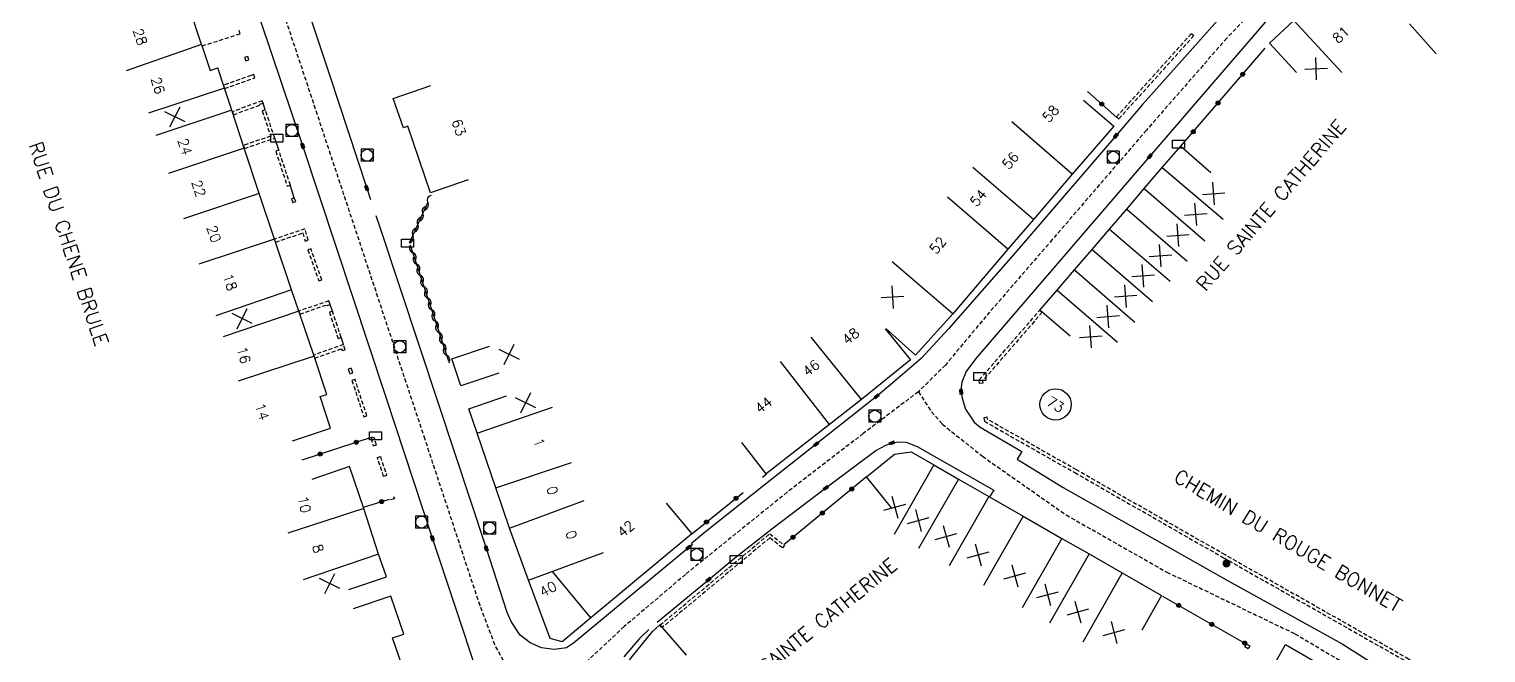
# Model space of a CAD drawing. Header units: millimetres. Extents: x 108000 to 119599, y 120002 to 124063.
# Drawn here: x 108648.7 to 108831.2, y 120509.1 to 120587.1 of the extents above; entities that cross this region are included whole.
import ezdxf
from ezdxf.enums import TextEntityAlignment as Align

# ---------------------------------------------------------------- set-up
doc = ezdxf.new("R2010")
doc.units = ezdxf.units.MM
doc.linetypes.add('DASHED', pattern=[0.75, 0.5, -0.25])
doc.layers.get('0').update_dxf_attribs({"linetype": 'CONTINUOUS'})
for name, color, linetype in [('W0001', 6, 'DASHED'), ('W0008', 7, 'CONTINUOUS'), ('W0100', 7, 'CONTINUOUS'), ('W0105', 7, 'CONTINUOUS'), ('W0112', 1, 'DASHED'), ('W0310', 3, 'CONTINUOUS'), ('W0322', 7, 'CONTINUOUS'), ('W0400', 7, 'CONTINUOUS'), ('W0420', 7, 'CONTINUOUS'), ('W0984', 7, 'CONTINUOUS'), ('W0989', 7, 'CONTINUOUS'), ('W0991', 7, 'CONTINUOUS'), ('W1102', 7, 'CONTINUOUS'), ('W1471', 7, 'CONTINUOUS'), ('W1473', 7, 'CONTINUOUS')]:
    doc.layers.add(name, color=color, linetype=linetype)
doc.styles.get("Standard").update_dxf_attribs({"font": 'romans.shx', "width": 0.85})

# ---------------------------------------------------------------- blocks, each defined once
blk = doc.blocks.new('t991o')
at = {"color": 0, "linetype": 'Continuous'}
for p, q in [((-1, 1), (1, -1)), ((-1, -1), (1, 1))]:
    blk.add_line(p, q, dxfattribs=at)
blk = doc.blocks.new('T420')
for p, q in [((0.75, 0.75), (-0.75, 0.75)), ((-0.75, 0.75), (-0.75, -0.75)), ((0.75, 0.75), (0.75, -0.75)), ((0.75, -0.75), (-0.75, -0.75))]:
    blk.add_line(p, q)
blk.add_ellipse((0, 0), major_axis=(-0.53, 0.53), ratio=1, start_param=3.926991, end_param=10.210176)
blk = doc.blocks.new('T400')
for p, q in [((-0.15, 0.3), (0.15, 0.3)), ((-0.15, -0.25), (-0.15, 0.3)), ((-0.15, 0.15), (0.15, 0.15)), ((-0.15, 0), (0.15, 0)), ((0.15, 0.3), (0.15, -0.25)), ((-0.15, -0.15), (0.15, -0.15)), ((-0.15, -0.25), (-0.15, -0.3)), ((-0.15, -0.3), (0.15, -0.3)), ((0.15, -0.3), (0.15, -0.25))]:
    blk.add_line(p, q)
blk = doc.blocks.new('T1471')
at = {"color": 0, "linetype": 'Continuous', "flags": 128}
blk.add_lwpolyline([(-0.75, -0.5), (-0.75, 0.5), (0.75, 0.5), (0.75, -0.5), (-0.75, -0.5)], dxfattribs=at)
blk = doc.blocks.new('t310o')
at = {"color": 0, "linetype": 'Continuous'}
for centre, start, end in [((-0.5, 0.38), 216.8699, 323.1304), ((0.5, -0.37), 36.8699, 143.1303)]:
    blk.add_arc(centre, 0.625, start, end, dxfattribs=at)
blk = doc.blocks.new('t322o')
at = {"color": 0, "linetype": 'Continuous'}
for radius in [0.25, 0.15]:
    blk.add_circle((0, 0), radius, dxfattribs=at)
blk = doc.blocks.new('T1473')
at = {"color": 0, "linetype": 'Continuous', "const_width": 0.5, "flags": 128}
blk.add_lwpolyline([(-0.25, 0, 1), (0.25, 0, 1)], format="xyb", close=True, dxfattribs=at)

msp = doc.modelspace()

# ---------------------------------------------------------------- linework, layer by layer
at = {"layer": 'W0001'}
for points in [[(108826.78, 120378.24), (108820.8, 120389.62), (108813.38, 120403.22), (108808.37, 120412.29), (108805.54, 120416.73), (108802.81, 120419.72), (108798.58, 120423.52), (108784.85, 120435.42), (108768.74, 120449.44), (108757.99, 120458.95), (108747.5, 120468.23), (108737.96, 120476.68), (108731.12, 120482.75), (108725.52, 120487.73), (108720.25, 120492.56), (108716.08, 120495.94), (108709.53, 120505.46), (108707.06, 120510.1), (108705.19, 120515.01), (108698.3, 120535.82), (108686.48, 120571.45), (108674.27, 120608.22), (108665.79, 120633.75), (108662.3, 120644.25)], [(108812.83, 120600.72), (108798.7, 120586.01), (108788.65, 120574.51), (108776.86, 120560.81), (108768.55, 120551.21), (108763.47, 120545.12), (108760.09, 120541.78), (108753.19, 120536.54), (108743.65, 120529.2), (108730.91, 120518.91), (108723.24, 120512.39), (108717.68, 120507.2), (108710.96, 120492.79), (108708.47, 120484.44), (108703.14, 120470.82)], [(108760.09, 120541.78), (108761.73, 120539.27), (108763.08, 120537.72), (108768.11, 120533.7), (108778.58, 120526.37), (108791.18, 120519.21), (108807.24, 120511.49), (108817.68, 120505.32), (108827.6, 120498.96), (108838.09, 120492.1), (108848.46, 120485.18), (108857.38, 120479.47), (108866.78, 120473.68), (108880.35, 120465.86), (108885.09, 120462.81), (108889.66, 120459.49), (108894.83, 120454.66), (108902.05, 120447.86), (108907.65, 120442.42), (108912.09, 120437.71)]]:
    msp.add_lwpolyline(points, dxfattribs=at)
at = {"layer": 'W0008'}
for points in [[(108664.61, 120646.76), (108670.59, 120628.78), (108679.67, 120601.44), (108686.32, 120581.45), (108691, 120567.25), (108691.48, 120565.85)], [(108701.1, 120471.68), (108705.98, 120483.91), (108707.71, 120488.5), (108708.35, 120490.89), (108708.44, 120493.36), (108707.95, 120496.25), (108707.44, 120498.13), (108707.27, 120498.73), (108707.13, 120499.15), (108707.25, 120499.19), (108706.35, 120502.03), (108703.08, 120511.92), (108699.23, 120523.45), (108693.37, 120541.19), (108682.98, 120572.54), (108677.79, 120588.04), (108673.26, 120601.78), (108666.79, 120621.24), (108660, 120641.74)], [(108798.6, 120589.41), (108794.11, 120584.4), (108788.15, 120577.71), (108784.83, 120573.8), (108772.19, 120559.15), (108763.87, 120549.64), (108760.43, 120545.95), (108756.63, 120542.67), (108754.86, 120541.2), (108747.28, 120535.21), (108740.93, 120530.23), (108733.23, 120524.07), (108731.69, 120522.8), (108731.79, 120522.65), (108731.29, 120522.26), (108716.88, 120510.32), (108716, 120509.73), (108714.46, 120509.53), (108712.9, 120509.74), (108711.45, 120510.37), (108710.2, 120511.33), (108709.08, 120513.03), (108708.6, 120514.15), (108705.98, 120522.15), (108700.02, 120540.2), (108692.72, 120562.2), (108692.18, 120563.8)], [(108805.35, 120590.14), (108789.05, 120571.23), (108767.3, 120545.94), (108766.08, 120544.32), (108765.52, 120542.99), (108765.42, 120542), (108765.43, 120541.76), (108765.56, 120540.99), (108766, 120539.58), (108767.09, 120537.95), (108767.82, 120537.33), (108773.02, 120534.31), (108772.44, 120533.33), (108778.22, 120529.8), (108798.89, 120518.13), (108813.16, 120510.21), (108824.14, 120503.26), (108845.95, 120489.11)], [(108727.39, 120512.93), (108733.79, 120518.25), (108737.1, 120521), (108741.88, 120524.75), (108748.51, 120529.74), (108752.29, 120532.57), (108754.74, 120534.42), (108755.99, 120535.09), (108756.77, 120535.36), (108757.55, 120535.5), (108758.55, 120535.46), (108759.95, 120534.93), (108769.53, 120529.44), (108769, 120528.62)], [(108726.31, 120512.03), (108725.17, 120510.88), (108723.19, 120508.62)], [(108804.89, 120508.08), (108806.06, 120510.15), (108815.18, 120504.89), (108829.65, 120495.59), (108840.46, 120488.4), (108853.41, 120479.88), (108864.62, 120472.84), (108882.95, 120462.16), (108886, 120460.21), (108889.02, 120457.88), (108899.03, 120448.5), (108906.12, 120441.74), (108909.48, 120437.79)]]:
    msp.add_lwpolyline(points, dxfattribs=at)
at = {"layer": 'W0100'}
for p, q in [((108804.05, 120585.38), (108807.11, 120588.22)), ((108824.91, 120584.08), (108821.59, 120587.82)), ((108807.45, 120581.71), (108804.05, 120585.38)), ((108670.31, 120585.23), (108671.38, 120581.98)), ((108671.38, 120581.98), (108672.35, 120582.29)), ((108685.16, 120541.16), (108685.98, 120541.43)), ((108686.45, 120537.21), (108685.16, 120541.16)), ((108681.7, 120535.65), (108686.45, 120537.21)), ((108694.02, 120516.21), (108689.29, 120514.6)), ((108695.64, 120511.46), (108694.02, 120516.21)), ((108694.24, 120510.99), (108695.64, 120511.46)), ((108696.18, 120505.29), (108694.24, 120510.99))]:
    msp.add_line(p, q, dxfattribs=at)
for points in [[(108670.31, 120585.23), (108668.71, 120590.02), (108669.65, 120590.36), (108668.76, 120592.89), (108666.47, 120599.89), (108664.32, 120606.46), (108662.2, 120612.94), (108659.18, 120621.86)], [(108685.98, 120541.43), (108684.41, 120546.22), (108682.48, 120551.87), (108681.58, 120554.51), (108679.46, 120560.88), (108677.54, 120566.6), (108675.66, 120572.25), (108674.1, 120576.99), (108673.17, 120579.78), (108672.35, 120582.29)], [(108703.72, 120568.28), (108698.99, 120566.66), (108696.15, 120574.99), (108695.59, 120574.8), (108694.31, 120578.46), (108699.02, 120580.11)], [(108780.77, 120578.27), (108784.55, 120575), (108779.36, 120568.99), (108774.49, 120563.31), (108771.28, 120559.6), (108764.39, 120551.53), (108759.74, 120546.35), (108756.02, 120549.68)], [(108779.08, 120548.72), (108775.29, 120551.98), (108777.45, 120554.49), (108779.63, 120557.02), (108781.83, 120559.58), (108784.01, 120562.12), (108786.19, 120564.64), (108788.38, 120567.19), (108790.62, 120569.83), (108792.96, 120572.51), (108796.73, 120569.23)], [(108755.94, 120549.66), (108759.08, 120545.77), (108752.96, 120540.81), (108748.97, 120537.69), (108741.04, 120531.5), (108737.97, 120535.44)], [(108707.53, 120544.12), (108702.79, 120542.51), (108701.65, 120545.89), (108706.38, 120547.49)], [(108728.51, 120527.83), (108731.7, 120523.98), (108719.05, 120513.49), (108715.49, 120510.49), (108713.96, 120510.91), (108711.27, 120518.18), (108708.86, 120524.72), (108707.17, 120529.75), (108704.82, 120536.59), (108703.77, 120539.64), (108708.5, 120541.26)], [(108756.73, 120527.23), (108753.57, 120531.11), (108757.1, 120533.97), (108759.17, 120534.24), (108762.02, 120532.62), (108765.12, 120530.82), (108768.89, 120528.68), (108773.2, 120526.21), (108778.07, 120523.43), (108781.46, 120521.49), (108785.61, 120519.13), (108790.54, 120516.29), (108788.05, 120511.96)], [(108688.74, 120517.01), (108693.47, 120518.62), (108692.49, 120521.47), (108690.62, 120527.18), (108688.85, 120532.4), (108684.12, 120530.79)], [(108753.57, 120473.74), (108750.21, 120470.04), (108746.41, 120473.48), (108742.9, 120476.65), (108739.1, 120480.08), (108735.45, 120483.37), (108732.22, 120486.28), (108728.78, 120489.39), (108724.77, 120492.94), (108726.35, 120494.89), (108718.42, 120501.06), (108724.28, 120508.68), (108726.79, 120511.78), (108727.72, 120512.6), (108731, 120508.82)]]:
    msp.add_lwpolyline(points, dxfattribs=at)
at = {"layer": 'W0105'}
for p, q in [((108678.29, 120577.04), (108678.01, 120577.87)), ((108679.98, 120572.03), (108679.48, 120573.51)), ((108681.93, 120566.04), (108681.41, 120567.66)), ((108686.7, 120551.85), (108686.42, 120552.7)), ((108688.1, 120547.68), (108687.81, 120548.59))]:
    msp.add_line(p, q, dxfattribs=at)
at = {"layer": 'W0112'}
for p, q in [((108794.57, 120586.34), (108785.17, 120575.89)), ((108676.09, 120583.71), (108675.71, 120583.59)), ((108676.23, 120583.29), (108676.09, 120583.71)), ((108673.2, 120579.74), (108676.99, 120581.07)), ((108676.99, 120581.07), (108676.87, 120581.47)), ((108677.91, 120578.19), (108674.18, 120576.82)), ((108678.01, 120577.87), (108677.91, 120578.19)), ((108679.48, 120573.51), (108678.3, 120577.04)), ((108785.17, 120575.89), (108784.88, 120576.16)), ((108675.71, 120572.23), (108679.48, 120573.51)), ((108679.98, 120572.03), (108679.6, 120571.9)), ((108681.43, 120567.63), (108679.98, 120572.03)), ((108681.93, 120566.04), (108681.56, 120565.9)), ((108682.1, 120565.59), (108681.93, 120566.04)), ((108683.26, 120562.16), (108679.46, 120560.88)), ((108679.59, 120560.5), (108682.99, 120561.65)), ((108683.66, 120560.74), (108683.26, 120562.16)), ((108684.02, 120559.67), (108683.64, 120559.54)), ((108685.37, 120555.78), (108684.02, 120559.67)), ((108686.26, 120553.16), (108682.5, 120551.85)), ((108686.42, 120552.71), (108686.26, 120553.16)), ((108686.7, 120551.85), (108686.32, 120551.73)), ((108687.8, 120548.57), (108686.7, 120551.85)), ((108767.71, 120543.27), (108775.29, 120551.98)), ((108688.1, 120547.68), (108684.36, 120546.37)), ((108684.49, 120545.99), (108687.84, 120547.17)), ((108688.29, 120547.04), (108688.1, 120547.68)), ((108689.06, 120544.74), (108688.68, 120544.62)), ((108689.25, 120544.15), (108689.06, 120544.74)), ((108689.53, 120543.3), (108689.15, 120543.18)), ((108691.02, 120538.75), (108689.53, 120543.3)), ((108767.75, 120542.82), (108767.71, 120543.27)), ((108691.94, 120536.04), (108691.56, 120535.93)), ((108692.21, 120535.13), (108691.94, 120536.04)), ((108692.71, 120533.66), (108693.49, 120531.31)), ((108693.49, 120531.31), (108693.11, 120531.18)), ((108727.72, 120512.56), (108741.47, 120524.01)), ((108741.47, 120524.01), (108743.3, 120522.55)), ((108801.18, 120510.2), (108801.58, 120509.96)), ((108801.58, 120509.96), (108801.37, 120509.62))]:
    msp.add_line(p, q, dxfattribs=at)
for points in [[(108670.39, 120585.06), (108675.16, 120586.57), (108675.02, 120586.99)], [(108784.88, 120576.16), (108794.28, 120586.6), (108794.57, 120586.34)], [(108675.71, 120583.59), (108675.85, 120583.17), (108676.23, 120583.29)], [(108676.5, 120581.33), (108673.07, 120580.12), (108673.2, 120579.74)], [(108676.87, 120581.47), (108676.49, 120581.35), (108676.5, 120581.33)], [(108674.18, 120576.82), (108674.32, 120576.44), (108677.65, 120577.67)], [(108677.65, 120577.67), (108677.62, 120577.75), (108678.01, 120577.87)], [(108678.3, 120577.04), (108677.92, 120576.91), (108678.97, 120573.76)], [(108678.97, 120573.76), (108675.58, 120572.61), (108675.71, 120572.23)], [(108679.6, 120571.9), (108681.04, 120567.5), (108681.43, 120567.63)], [(108681.56, 120565.9), (108681.73, 120565.45), (108682.1, 120565.59)], [(108682.99, 120561.65), (108683.28, 120560.63), (108683.66, 120560.74)], [(108683.64, 120559.54), (108684.99, 120555.65), (108685.37, 120555.78)], [(108682.5, 120551.85), (108682.63, 120551.47), (108686.02, 120552.66)], [(108686.02, 120552.66), (108686.05, 120552.57), (108686.42, 120552.71)], [(108686.32, 120551.73), (108687.42, 120548.44), (108687.8, 120548.57)], [(108775.29, 120551.98), (108775.59, 120551.72), (108768.13, 120543.13)], [(108687.84, 120547.17), (108687.91, 120546.93), (108688.29, 120547.04)], [(108688.68, 120544.62), (108688.87, 120544.03), (108689.25, 120544.15)], [(108689.15, 120543.18), (108690.64, 120538.62), (108691.02, 120538.75)], [(108768.13, 120543.13), (108768.15, 120542.86), (108767.75, 120542.82)], [(108768.73, 120538.33), (108768.7, 120538.58), (108768.3, 120538.53)], [(108768.3, 120538.53), (108768.35, 120538.08), (108779.67, 120531.65), (108798.29, 120521.01), (108821.25, 120508), (108824.39, 120505.22), (108842.98, 120493.15), (108854.1, 120485.01), (108857.22, 120482.71), (108869.83, 120475.56), (108881.7, 120468.63), (108891.25, 120462.15), (108904.38, 120449.5), (108912.87, 120441.15)], [(108913.15, 120441.43), (108904.66, 120449.79), (108891.5, 120462.46), (108881.91, 120468.97), (108870.03, 120475.9), (108857.44, 120483.04), (108854.34, 120485.33), (108843.21, 120493.48), (108824.63, 120505.54), (108821.48, 120508.33), (108798.49, 120521.36), (108779.87, 120532), (108768.73, 120538.33)], [(108691.56, 120535.93), (108691.82, 120535.01), (108692.21, 120535.13)], [(108693.11, 120531.18), (108692.33, 120533.54), (108692.71, 120533.66)], [(108694.37, 120528.66), (108694.47, 120528.38), (108693.89, 120528.21)], [(108741.48, 120523.5), (108727.97, 120512.26), (108727.72, 120512.56)], [(108743.3, 120522.55), (108743.05, 120522.24), (108741.48, 120523.5)], [(108801.37, 120509.62), (108800.98, 120509.86), (108801.18, 120510.2)]]:
    msp.add_lwpolyline(points, dxfattribs=at)
at = {"layer": 'W0310'}
for p, q in [((108696.35, 120560.43), (108698.71, 120565.54)), ((108696.45, 120560.13), (108701.22, 120545.64))]:
    msp.add_line(p, q, dxfattribs=at)
at = {"layer": 'W0322'}
for p, q in [((108792.96, 120572.51), (108803.5, 120584.75)), ((108781.28, 120579.36), (108784.94, 120576.08)), ((108682.92, 120533.24), (108691.74, 120536.13)), ((108740.57, 120531.1), (108741.05, 120531.51)), ((108753.57, 120531.11), (108743.23, 120522.61)), ((108731.7, 120523.98), (108738.14, 120529.17)), ((108690.59, 120527.34), (108693.83, 120528.34)), ((108790.64, 120516.21), (108801.18, 120510.2))]:
    msp.add_line(p, q, dxfattribs=at)
at = {"layer": 'W1102'}
for p, q in [((108807.11, 120588.22), (108813.11, 120581.74)), ((108670.31, 120585.23), (108660.87, 120581.93)), ((108673.17, 120579.78), (108663.68, 120576.62)), ((108674.1, 120576.99), (108664.6, 120573.86)), ((108779.36, 120568.99), (108771.8, 120575.54)), ((108675.66, 120572.25), (108666.18, 120569.09)), ((108774.49, 120563.31), (108766.9, 120569.82)), ((108790.62, 120569.83), (108798.24, 120563.36)), ((108788.38, 120567.19), (108795.96, 120560.68)), ((108677.54, 120566.6), (108668.06, 120563.43)), ((108771.28, 120559.6), (108763.72, 120566.14)), ((108786.19, 120564.64), (108793.76, 120558.11)), ((108784.01, 120562.12), (108791.6, 120555.6)), ((108679.46, 120560.88), (108669.97, 120557.72)), ((108764.39, 120551.53), (108756.79, 120558.03)), ((108781.83, 120559.58), (108789.41, 120553.06)), ((108779.63, 120557.02), (108787.21, 120550.5)), ((108681.58, 120554.51), (108672.11, 120551.29)), ((108777.45, 120554.49), (108785.03, 120547.96)), ((108682.48, 120551.87), (108673.02, 120548.63)), ((108752.96, 120540.81), (108746.66, 120548.59)), ((108684.41, 120546.22), (108674.91, 120543.1)), ((108748.97, 120537.69), (108742.81, 120545.57)), ((108704.82, 120536.59), (108714.28, 120539.84)), ((108707.17, 120529.75), (108716.65, 120532.93)), ((108762.02, 120532.62), (108757.07, 120523.93)), ((108765.12, 120530.82), (108760.12, 120522.16)), ((108690.62, 120527.18), (108681.12, 120524.07)), ((108708.86, 120524.72), (108718.24, 120528.18)), ((108768.89, 120528.68), (108763.95, 120519.99)), ((108773.2, 120526.21), (108768.23, 120517.54)), ((108778.07, 120523.43), (108773.1, 120514.75)), ((108692.49, 120521.47), (108683.03, 120518.23)), ((108711.27, 120518.18), (108720.65, 120521.65)), ((108781.46, 120521.49), (108776.49, 120512.81)), ((108719.05, 120513.49), (108714.25, 120519.28)), ((108785.61, 120519.13), (108780.67, 120510.43))]:
    msp.add_line(p, q, dxfattribs=at)
msp.add_circle((108777.26, 120540.18), 1.97, dxfattribs=at)

# ---------------------------------------------------------------- block references
at = {"layer": 'W0310'}
for p, rotation in [((108698.65, 120565.42), 65.24041918845282), ((108697.39, 120562.7), 65.24041918845282), ((108698.02, 120564.06), 65.24041918845282), ((108696.77, 120561.33), 65.24041918845282), ((108696.76, 120559.18), 288.1973595998468), ((108697.23, 120557.75), 288.1973595998468), ((108697.7, 120556.33), 288.1973595998468), ((108698.17, 120554.9), 288.1973595998468), ((108698.64, 120553.48), 288.1973595998468), ((108699.11, 120552.05), 288.1973595998468), ((108699.57, 120550.63), 288.1973595998468), ((108700.04, 120549.2), 288.1973595998468), ((108700.51, 120547.78), 288.1973595998468), ((108700.98, 120546.35), 288.1973595998468)]:
    msp.add_blockref('t310o', p, dxfattribs=dict(at, rotation=rotation))
at = {"layer": 'W0322'}
for p, rotation in [((108800.71, 120581.51), 49.2911098929517), ((108783.05, 120577.77), 318.1714790851952), ((108797.61, 120577.91), 49.2911098929517), ((108794.51, 120574.31), 49.2911098929517), ((108685.17, 120533.98), 18.12496764231303), ((108689.69, 120535.46), 18.12496764231303), ((108737.25, 120528.45), 38.8664814954283), ((108751.74, 120529.6), 219.3944756482742), ((108692.86, 120528.04), 17.16489167991199), ((108748.06, 120526.59), 219.3944756482742), ((108733.55, 120525.47), 38.8664814954283), ((108744.39, 120523.57), 219.3944756482742), ((108792.7, 120515.03), 330.3340125686794), ((108796.83, 120512.68), 330.3340125686794), ((108800.96, 120510.33), 330.3340125686794)]:
    msp.add_blockref('t322o', p, dxfattribs=dict(at, rotation=rotation))
at = {"layer": 'W0400'}
for p, rotation in [((108682.98, 120572.54), 18.34331512551723), ((108784.83, 120573.8), 319.6362915039062), ((108789.05, 120571.23), 139.2461395262114), ((108691, 120567.25), 198.2489318845881), ((108765.43, 120541.76), 183.5574951176031), ((108754.86, 120541.2), 309.8095703124999), ((108747.28, 120535.21), 308.3023834228514), ((108756.77, 120535.36), 109.2581481933593), ((108748.51, 120529.74), 126.9731216430664), ((108699.23, 120523.45), 18.45819091760515), ((108705.98, 120522.15), 198.1873168945312), ((108731.29, 120522.26), 308.0404357910155), ((108733.79, 120518.25), 129.7553825378418)]:
    msp.add_blockref('T400', p, dxfattribs=dict(at, rotation=rotation))
at = {"layer": 'W0420'}
for p in [(108681.62, 120574.46), (108691.04, 120571.36), (108784.49, 120571.11), (108695.14, 120547.41), (108754.63, 120538.71), (108697.86, 120525.47), (108706.39, 120524.71), (108732.32, 120521.4), (108732.33, 120521.4)]:
    msp.add_blockref('T420', p, dxfattribs=at)
at = {"layer": 'W0991'}
for p, rotation in [((108809.9, 120582.2), 46.88453575760672), ((108666.99, 120576.17), 108.4368419379625), ((108797.06, 120566.57), 48.87426290110407), ((108794.83, 120563.98), 49.69706644858161), ((108792.6, 120561.36), 49.35807957016124), ((108790.4, 120558.81), 49.21995057472255), ((108788.23, 120556.29), 49.29545402750611), ((108756.85, 120553.61), 228.1244069852368), ((108786.04, 120553.74), 49.32664161449579), ((108783.85, 120551.19), 49.28088311087201), ((108675.4, 120550.93), 108.7952353050682), ((108781.68, 120548.67), 49.27273998706995), ((108708.85, 120546.45), 108.6874822185472), ((108710.92, 120540.39), 108.9737924880398), ((108757.13, 120527.34), 330.3487260411697), ((108760.07, 120525.66), 330.0024801740836), ((108763.55, 120523.67), 330.3726208380947), ((108767.57, 120521.37), 330.2101652825093), ((108772.16, 120518.74), 330.2049631769029), ((108686.36, 120517.78), 108.8952770184785), ((108776.28, 120516.38), 330.1939564452597), ((108780.07, 120514.22), 330.4005799483431), ((108784.58, 120511.64), 330.1132349387494)]:
    msp.add_blockref('t991o', p, dxfattribs=dict(at, rotation=rotation))
at = {"layer": 'W1471'}
for p in [(108679.75, 120573.52), (108792.67, 120572.76), (108696.1, 120560.35), (108767.79, 120543.68), (108692.09, 120536.26), (108737.27, 120520.79)]:
    msp.add_blockref('T1471', p, dxfattribs=at)
at = {"layer": 'W1473'}
msp.add_blockref('T1473', (108798.67, 120520.29), dxfattribs=at)

# ---------------------------------------------------------------- texts
at = {"layer": 'W0984'}
msp.add_text('73', height=1.25, rotation=328.85, dxfattribs=at).set_placement((108777.26, 120540.18), align=Align.MIDDLE)
at = {"layer": 'W0989'}
for s, rotation, p in [('RUE SAINTE CATHERINE', 49.292, (108804.27, 120565.13)), ('RUE DU CHENE BRULE', 288.3591, (108653.66, 120560.29)), ('CHEMIN DU ROUGE BONNET', 329.404, (108806.36, 120523.13)), ('RUE SAINTE CATHERINE', 38.9373, (108746.46, 120511.9))]:
    msp.add_text(s, height=1.75, rotation=rotation, dxfattribs=at).set_placement(p, align=Align.MIDDLE)
at = {"layer": 'W0991'}
for s, rotation, p in [('28', 288.4931, (108662.63, 120586.19)), ('81', 42.8623, (108813, 120586.45)), ('26', 286.9212, (108664.85, 120580.1)), ('58', 49.1283, (108776.66, 120576.58)), ('63', 289.3729, (108702.54, 120574.85)), ('24', 288.2434, (108668.23, 120572.43)), ('56', 49.4264, (108771.61, 120570.71)), ('22', 288.422, (108669.96, 120567.21)), ('54', 49.1531, (108767.59, 120566.04)), ('20', 288.4923, (108671.86, 120561.52)), ('52', 49.4908, (108762.51, 120560.11)), ('18', 288.4216, (108673.88, 120555.48)), ('48', 38.9846, (108751.62, 120548.73)), ('16', 285.3977, (108675.6, 120546.35)), ('46', 38.0683, (108746.65, 120544.76)), ('14', 288.1662, (108677.89, 120539.29)), ('44', 37.9833, (108740.7, 120540.11)), ('1', 288.9601, (108712.62, 120535.44)), ('0', 288.9601, (108714.25, 120529.41)), ('10', 281.5677, (108683.2, 120527.67)), ('42', 39.6815, (108723.45, 120524.62)), ('0', 288.9601, (108716.63, 120523.87)), ('8', 288.1413, (108684.9, 120522.15)), ('40', 28.9388, (108713.7, 120517.09))]:
    msp.add_text(s, height=1.25, rotation=rotation, dxfattribs=at).set_placement(p, align=Align.MIDDLE)

doc.saveas('drawing.dxf')
